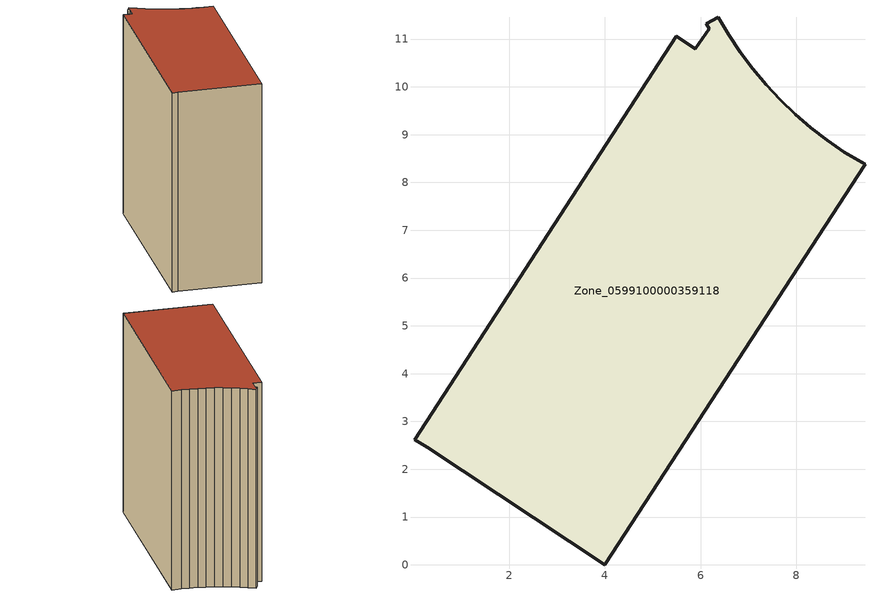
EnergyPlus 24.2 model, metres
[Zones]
Zone_0599100000359118
 floor ground (C_G): 6.37,11.46 6.59,11.09 6.83,10.73 7.09,10.38 7.37,10.05 7.67,9.73 7.98,9.43 8.31,9.15 8.65,8.88 9.01,8.63 9.44,8.38 4,0 0.28,2.46 0.01,2.62 5.49,11.06 5.89,10.8 6.18,11.21 6.12,11.32 z3.5
 wall outside (C_F): 6.83,10.73 6.59,11.09 6.37,11.46 6.12,11.32 6.18,11.21 5.89,10.8 5.49,11.06 0.01,2.62 0.28,2.46 4,0 9.44,8.38 9.01,8.63 8.65,8.88 8.31,9.15 7.98,9.43 7.67,9.73 7.37,10.05 7.09,10.38 6.83,10.73 z3.5:14.76
 roof outside (C_R): 6.59,11.09 6.37,11.46 6.12,11.32 6.18,11.21 5.89,10.8 5.49,11.06 0.01,2.62 0.28,2.46 4,0 9.44,8.38 9.01,8.63 8.65,8.88 8.31,9.15 7.98,9.43 7.67,9.73 7.37,10.05 7.09,10.38 6.83,10.73 z14.76
[BUILDING]
Pand.0599100000359118: North Axis=0; Terrain=City; Loads Convergence Tolerance Value=0.04; Temperature Convergence Tolerance Value=0.4; Solar Distribution=FullExterior; Maximum Number of Warmup Days=25; Minimum Number of Warmup Days=1
[Site:Location]
Rotterdam.The.Hague.AP_ZH_NLD Design_Conditions: Latitude=51.96; Longitude=4.45; Time Zone=1; Elevation=-4.5
[SITE:GROUNDTEMPERATURE:BUILDINGSURFACE]
18, 18, 18, 18, 18, 18, 18, 18, 18, 18, 18, 18
[MATERIAL] Thermal Absorptance=0.9; Solar Absorptance=0.7; Visible Absorptance=0.7
Name | Roughness | Thickness | Conductivity | Density | Specific Heat
G.TI.1992-2005 | MediumSmooth | 0.15 | 0.06 | 540 | 1210
F.TI.1992-2005 | Rough | 0.3 | 0.12 | 1920 | 840
R.TI.1992-2005 | MediumRough | 0.2 | 0.08 | 1500 | 1000
[CONSTRUCTION]
C_G: G.TI.1992-2005
C_F: F.TI.1992-2005
C_R: R.TI.1992-2005
[ZONE]
Zone_0599100000359118: Type=1; Multiplier=1; Ceiling Height=Autocalculate; Volume=Autocalculate; Floor Area=autocalculate; Part of Total Floor Area=Yes
[ZONEINFILTRATION:DESIGNFLOWRATE]
Infil_Zone_0599100000359118: Zone or ZoneList or Space or SpaceList=Zone_0599100000359118; Schedule=AlwaysOn; Design Flow Rate Calculation Method=Flow/Area; Flow Rate per Floor Area=0.0015; Constant Term Coefficient=1; Temperature Term Coefficient=0; Velocity Term Coefficient=0; Velocity Squared Term Coefficient=0
[HVACTEMPLATE:ZONE:IDEALLOADSAIRSYSTEM]
Zone_0599100000359118: Maximum Heating Supply Air Temperature=50; Minimum Cooling Supply Air Temperature=13; Maximum Heating Supply Air Humidity Ratio=0.0156; Minimum Cooling Supply Air Humidity Ratio=0.0077; Heating Limit=NoLimit; Cooling Limit=NoLimit; Dehumidification Control Type=ConstantSensibleHeatRatio; Cooling Sensible Heat Ratio=0.7; Dehumidification Setpoint=60; Humidification Control Type=None; Humidification Setpoint=30; Outdoor Air Method=None; Outdoor Air Flow Rate per Person=0.00944; Outdoor Air Flow Rate per Zone Floor Area=0; Outdoor Air Flow Rate per Zone=0; Demand Controlled Ventilation Type=None; Outdoor Air Economizer Type=NoEconomizer; Heat Recovery Type=None; Sensible Heat Recovery Effectiveness=0.7; Latent Heat Recovery Effectiveness=0.65
[ZONECONTROL:THERMOSTAT]
ThermostatControl_Zone_0599100000359118: Zone or ZoneList=Zone_0599100000359118; Control Type Schedule=DualSetpointControlType; Control 1=Thermostat_Zone_0599100000359118; Temperature Difference Between Cutout And Setpoint=0
[THERMOSTATSETPOINT:DUALSETPOINT]
Thermostat_Zone_0599100000359118: Heating Setpoint Temperature Schedule=HeatingSetpoint_Zone_0599100000359118; Cooling Setpoint Temperature Schedule=CoolingSetpoint_Zone_0599100000359118
[SCHEDULE:COMPACT]
HeatingSetpoint_Zone_0599100000359118: Through: 12/31, For: AllDays, Until: 24:00, 21
CoolingSetpoint_Zone_0599100000359118: Through: 12/31, For: AllDays, Until: 24:00, 24
DualSetpointControlType: Through: 12/31, For: AllDays, Until: 24:00, 4
AlwaysOn: Through: 12/31, For: AllDays, Until: 24:00, 1
